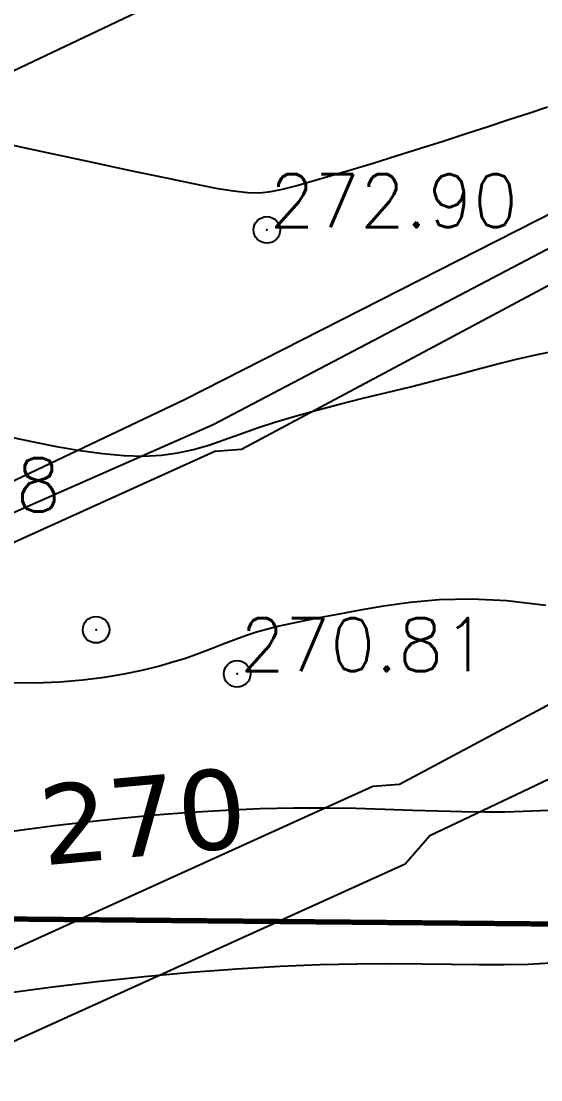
# Model space of a CAD drawing. Header units: millimetres. Extents: x 524954 to 526204, y 9523489 to 9524010.
# Drawn here: x 525857.13 to 525866.89, y 9523652.79 to 9523672.69 of the extents above; entities that cross this region are included whole.
import ezdxf
from ezdxf.enums import TextEntityAlignment as Align

# ---------------------------------------------------------------- set-up
doc = ezdxf.new("R2010")
doc.units = ezdxf.units.MM
doc.header["$PDMODE"] = 32
doc.header["$PDSIZE"] = 0.5
doc.linetypes.add('ACAD_ISO12W100', pattern=[21, 12, -3, 0, -3, 0, -3])
for name, color, linetype in [('Bord Fleuve', 4, 'ACAD_ISO12W100'), ('CN_01_00', 3, 'Continuous'), ('CN_02_00', 4, 'Continuous'), ('CN_10_00', 1, 'Continuous'), ('Cotation Courbes de niveau', 7, 'Continuous'), ('PLUME_1', 7, 'Continuous'), ('PLUME_3', 4, 'Continuous'), ('PLUME_5', 6, 'Continuous'), ('PLUME_6', 2, 'Continuous'), ('TopoAlt', 3, 'Continuous'), ('TOPOJIS', 7, 'Continuous')]:
    doc.layers.add(name, color=color, linetype=linetype)
doc.styles.add('Simplex 1.0', font='Simplex.shx', dxfattribs={"width": 0.99, "height": 1})
doc.styles.add('Verdana 1.0', font='verdana.ttf', dxfattribs={"width": 0.99, "height": 1})

# ---------------------------------------------------------------- blocks, each defined once
blk = doc.blocks.new('TCPOINT M')
at = {"color": 0}
blk.add_point((0, 0), dxfattribs=at)
at = {"layer": 'TopoAlt', "style": 'Simplex 1.0', "width": 0.99}
blk.add_attdef('ALT', (0.15, 0.15), '', height=1, dxfattribs=at)

msp = doc.modelspace()

# ---------------------------------------------------------------- hatches: boundary and pattern name
at = {"layer": 'Bord Fleuve', "ltscale": 0.5}
h = msp.add_hatch(dxfattribs=at)
h.set_pattern_fill('ANSI33', color=256, scale=2, angle=330, style=0)
h.paths.add_polyline_path([(526101.715, 9523771.778), (526101.498, 9523728.689), (526067.042, 9523702.1), (526048.223, 9523678.528), (526031.816, 9523676.184), (526027.837, 9523671.249), (526016.46, 9523661.911), (526012.684, 9523655.259), (526010.342, 9523652.337), (526009.349, 9523649.826), (526002.836, 9523644.901), (526001.359, 9523638.704), (525998.552, 9523634.868), (525992.641, 9523630.59), (525971.373, 9523621.771), (525946.333, 9523622.282), (525936.503, 9523619.892), (525930.695, 9523617.923), (525919.699, 9523615.395), (525895.841, 9523612.948), (525885.599, 9523613.628), (525875.196, 9523613.421), (525867.372, 9523614.558), (525859.164, 9523613.749), (525850.68, 9523611.584), (525842.877, 9523609.413), (525834.137, 9523605.724), (525821.783, 9523602.11), (525815.903, 9523600.185), (525796.184, 9523594.113), (525774.026, 9523585.199), (525767.099, 9523581.761), (525763.989, 9523580.32), (525760.33, 9523578.539), (525748.039, 9523572.413), (525744.059, 9523571.766), (525739.195, 9523569.005), (525726.381, 9523563.785), (525719.788, 9523561.814), (525707.248, 9523554.536), (525700.147, 9523552.212), (525692.212, 9523549.16), (525674.921, 9523545.702), (525662.522, 9523542.332), (525644.942, 9523541.016), (525635.899, 9523540.053), (525621.612, 9523536.522), (525609.298, 9523533.789), (525593.484, 9523529.477), (525590.482, 9523529.837), (525587.338, 9523528.188), (525575.413, 9523524.864), (525573.541, 9523524.376), (525537.559, 9523507.804), (525536.053, 9523507.312), (525509.961, 9523500.658), (525472.702, 9523501.018), (525453.195, 9523495.13), (525425.264, 9523493.316), (525409.725, 9523500.229), (525383.624, 9523517.145), (525374.857, 9523528.592), (525397.503, 9523550.219), (525408.728, 9523544.096), (525423.511, 9523536.311), (525445.736, 9523537.578), (525453.966, 9523539.782), (525464.454, 9523546.087), (525473.153, 9523547.827), (525482.046, 9523548.599), (525491.438, 9523548.246), (525499.251, 9523546.152), (525510.455, 9523545.914), (525524.182, 9523548.573), (525533.752, 9523550.446), (525539.312, 9523550.42), (525543.959, 9523554.529), (525548.966, 9523556.567), (525556.157, 9523559.482), (525565.701, 9523562.659), (525575.687, 9523565.927), (525586.045, 9523569.089), (525592.726, 9523570.833), (525599.232, 9523573.013), (525615.849, 9523577.326), (525625.16, 9523582.583), (525628.685, 9523586.517), (525632.523, 9523586.625), (525648.079, 9523583.088), (525655.429, 9523583.638), (525665.347, 9523586.334), (525670.505, 9523587.365), (525674.974, 9523592.31), (525681.363, 9523595.427), (525690.374, 9523596.897), (525696.726, 9523596.667), (525703.112, 9523600.372), (525712.502, 9523603.181), (525720.951, 9523606.622), (525729.973, 9523611.744), (525735.094, 9523612.577), (525741.896, 9523615.967), (525746.088, 9523618.007), (525749.05, 9523619.379), (525756.94, 9523623.296), (525766.831, 9523627.898), (525804.249, 9523638.101), (525817.576, 9523642.025), (525828.432, 9523644.919), (525839.805, 9523649.896), (525846.166, 9523651.166), (525855.839, 9523655.822), (525867.776, 9523655.711), (525877.503, 9523655.632), (525886.144, 9523654.198), (525894.786, 9523653.829), (525911.157, 9523655.506), (525918.652, 9523656.801), (525925.004, 9523658.249), (525933.183, 9523660.832), (525939.613, 9523663.374), (525944.509, 9523665.893), (525950.393, 9523669.022), (525957.623, 9523672.73), (525962.986, 9523676.276), (525970.165, 9523679.965), (525973.599, 9523682.924), (525976.261, 9523684.646), (525980.145, 9523686.246), (525987.591, 9523689.162), (525991.967, 9523692.966), (525998.543, 9523697.851), (526003.542, 9523703.73), (526012.581, 9523711.677), (526026.66, 9523716.709), (526030.85, 9523726.011), (526046.387, 9523740.613), (526052.355, 9523745.599), (526061.927, 9523759.011), (526073.275, 9523760.379), (526077.818, 9523761.95), (526083.981, 9523762.217)])
h.paths.add_polyline_path([(525512.661, 9523516.101), (525534.357, 9523523.257), (525535.319, 9523520.342), (525513.623, 9523513.186)], flags=24)
h.paths.add_polyline_path([(525743.331, 9523593.045), (525764.315, 9523602.078), (525765.529, 9523599.259), (525744.545, 9523590.226)], flags=24)
h.paths.add_polyline_path([(525983.194, 9523662.071), (526001.508, 9523675.73), (526003.343, 9523673.269), (525985.029, 9523659.611)], flags=24)

# ---------------------------------------------------------------- linework, layer by layer
at = {"layer": 'Bord Fleuve', "ltscale": 0.35, "flags": 128}
msp.add_lwpolyline([(525394.064, 9523546.741, 0.1, 0.1, 0), (525403.511, 9523541.057, 0.1, 0.1, 0), (525423.511, 9523536.311, 0.1, 0.1, 0), (525445.736, 9523537.578, 0.1, 0.1, 0), (525453.966, 9523539.782, 0.1, 0.1, 0), (525464.454, 9523546.087, 0.1, 0.1, 0), (525473.153, 9523547.827, 0.1, 0.1, 0), (525482.046, 9523548.599, 0.1, 0.1, 0), (525491.438, 9523548.246, 0.1, 0.1, 0), (525499.251, 9523546.152, 0.1, 0.1, 0), (525510.455, 9523545.914, 0.1, 0.1, 0), (525524.182, 9523548.573, 0.1, 0.1, 0), (525533.752, 9523550.446, 0.1, 0.1, 0), (525539.312, 9523550.42, 0.1, 0.1, 0), (525543.959, 9523554.529, 0.1, 0.1, 0), (525548.966, 9523556.567, 0.1, 0.1, 0), (525556.157, 9523559.482, 0.1, 0.1, 0), (525565.701, 9523562.659, 0.1, 0.1, 0), (525575.687, 9523565.927, 0.1, 0.1, 0), (525586.045, 9523569.089, 0.1, 0.1, 0), (525592.726, 9523570.833, 0.1, 0.1, 0), (525599.232, 9523573.013, 0.1, 0.1, 0), (525615.849, 9523577.326, 0.1, 0.1, 0), (525625.16, 9523582.583, 0.1, 0.1, 0), (525628.685, 9523586.517, 0.1, 0.1, 0), (525632.523, 9523586.625, 0.1, 0.1, 0), (525648.079, 9523583.088, 0.1, 0.1, 0), (525655.429, 9523583.638, 0.1, 0.1, 0), (525665.347, 9523586.334, 0.1, 0.1, 0), (525670.505, 9523587.365, 0.1, 0.1, 0), (525674.974, 9523592.31, 0.1, 0.1, 0), (525674.974, 9523592.31, 0.1, 0.1, 0), (525681.363, 9523595.427, 0.1, 0.1, 0), (525681.363, 9523595.427, 0.1, 0.1, 0), (525690.374, 9523596.897, 0.1, 0.1, 0), (525696.726, 9523596.667, 0.1, 0.1, 0), (525703.112, 9523600.372, 0.1, 0.1, 0), (525712.502, 9523603.181, 0.1, 0.1, 0), (525712.502, 9523603.181, 0.1, 0.1, 0), (525720.951, 9523606.622, 0.1, 0.1, 0), (525729.973, 9523611.744, 0.1, 0.1, 0), (525735.094, 9523612.577, 0.1, 0.1, 0), (525741.896, 9523615.967, 0.1, 0.1, 0), (525746.088, 9523618.007, 0.1, 0.1, 0), (525749.05, 9523619.379, 0.1, 0.1, 0), (525756.94, 9523623.296, 0.1, 0.1, 0), (525766.831, 9523627.898, 0.1, 0.1, 0), (525804.249, 9523638.101, 0.1, 0.1, 0), (525817.576, 9523642.025, 0.1, 0.1, 0), (525828.432, 9523644.919, 0.1, 0.1, 0), (525839.805, 9523649.896, 0.1, 0.1, 0), (525846.166, 9523651.166, 0.1, 0.1, 0), (525855.839, 9523655.822, 0.1, 0.1, 0), (525867.776, 9523655.711, 0.1, 0.1, 0), (525877.503, 9523655.632, 0.1, 0.1, 0), (525886.144, 9523654.198, 0.1, 0.1, 0), (525894.786, 9523653.829, 0.1, 0.1, 0), (525911.157, 9523655.506, 0.1, 0.1, 0), (525918.652, 9523656.801, 0.1, 0.1, 0), (525925.004, 9523658.249, 0.1, 0.1, 0), (525933.183, 9523660.832, 0.1, 0.1, 0), (525939.613, 9523663.374, 0.1, 0.1, 0), (525944.509, 9523665.893, 0.1, 0.1, 0), (525950.393, 9523669.022, 0.1, 0.1, 0), (525957.623, 9523672.73, 0.1, 0.1, 0), (525962.986, 9523676.276, 0.1, 0.1, 0), (525970.165, 9523679.965, 0.1, 0.1, 0), (525970.165, 9523679.965, 0.1, 0.1, 0), (525973.599, 9523682.924, 0.1, 0.1, 0), (525976.261, 9523684.646, 0.1, 0.1, 0), (525980.145, 9523686.246, 0.1, 0.1, 0), (525987.591, 9523689.162, 0.1, 0.1, 0), (525991.967, 9523692.966, 0.1, 0.1, 0), (525998.543, 9523697.851, 0.1, 0.1, 0), (526003.542, 9523703.73, 0.1, 0.1, 0), (526012.581, 9523711.677, 0.1, 0.1, 0), (526026.66, 9523716.709, 0.1, 0.1, 0), (526030.85, 9523726.011, 0.1, 0.1, 0), (526046.387, 9523740.613, 0.1, 0.1, 0), (526052.355, 9523745.599, 0.1, 0.1, 0), (526061.927, 9523759.011, 0.1, 0.1, 0), (526073.275, 9523760.379, 0.1, 0.1, 0), (526077.818, 9523761.95, 0.1, 0.1, 0), (526083.981, 9523762.217, 0.1, 0.1, 0), (526101.715, 9523771.778, 0, 0, 0)], format="xyseb", dxfattribs=at)
at = {"layer": 'CN_01_00', "flags": 128}
for points, elevation in [([(525856.625, 9523670.434), (525857.521, 9523670.242), (525858.374, 9523670.059), (525859.152, 9523669.893), (525859.822, 9523669.751), (525860.361, 9523669.638), (525860.785, 9523669.554), (525861.118, 9523669.499), (525861.384, 9523669.47), (525861.61, 9523669.467), (525861.818, 9523669.488), (525862.035, 9523669.531), (525862.284, 9523669.596), (525862.585, 9523669.681), (525862.933, 9523669.782), (525863.32, 9523669.898), (525863.735, 9523670.024), (525864.168, 9523670.158), (525864.61, 9523670.297), (525865.052, 9523670.438), (525865.483, 9523670.578), (525865.895, 9523670.713), (525866.288, 9523670.843), (525866.66, 9523670.965), (525867.012, 9523671.079)], 273), ([(525856.9, 9523660.26), (525857.392, 9523660.253), (525857.854, 9523660.27), (525858.288, 9523660.306), (525858.691, 9523660.358), (525859.062, 9523660.421), (525859.401, 9523660.492), (525859.706, 9523660.568), (525859.976, 9523660.644), (525860.212, 9523660.718), (525860.418, 9523660.789), (525860.601, 9523660.857), (525860.766, 9523660.922), (525860.92, 9523660.984), (525861.07, 9523661.044), (525861.22, 9523661.101), (525861.378, 9523661.157), (525861.549, 9523661.211), (525861.738, 9523661.263), (525861.949, 9523661.316), (525862.188, 9523661.37), (525862.457, 9523661.427), (525862.763, 9523661.487), (525863.109, 9523661.552), (525863.5, 9523661.623), (525863.939, 9523661.698), (525864.431, 9523661.767), (525864.978, 9523661.816), (525865.583, 9523661.832), (525866.249, 9523661.801), (525866.979, 9523661.711)], 271), ([(525856.834, 9523654.417), (525857.676, 9523654.53), (525858.551, 9523654.635), (525859.44, 9523654.73), (525860.323, 9523654.812), (525861.181, 9523654.878), (525861.994, 9523654.928), (525862.745, 9523654.958), (525863.437, 9523654.972), (525864.075, 9523654.974), (525864.665, 9523654.97), (525865.212, 9523654.962), (525865.721, 9523654.956), (525866.198, 9523654.955), (525866.648, 9523654.965), (525867.077, 9523654.987)], 269)]:
    msp.add_lwpolyline(points, dxfattribs=dict(at, elevation=elevation))
at = {"layer": 'CN_02_00', "elevation": 272, "flags": 128}
msp.add_lwpolyline([(525856.851, 9523664.892), (525857.329, 9523664.79), (525857.792, 9523664.698), (525858.238, 9523664.621), (525858.662, 9523664.562), (525859.059, 9523664.525), (525859.426, 9523664.514), (525859.761, 9523664.531), (525860.071, 9523664.574), (525860.364, 9523664.639), (525860.65, 9523664.722), (525860.937, 9523664.819), (525861.234, 9523664.926), (525861.55, 9523665.039), (525861.894, 9523665.154), (525862.272, 9523665.268), (525862.678, 9523665.381), (525863.106, 9523665.492), (525863.547, 9523665.602), (525863.993, 9523665.711), (525864.436, 9523665.819), (525864.869, 9523665.927), (525865.283, 9523666.034), (525865.674, 9523666.14), (525866.052, 9523666.242), (525866.428, 9523666.34), (525866.815, 9523666.428), (525867.226, 9523666.506)], dxfattribs=at)
at = {"layer": 'CN_10_00', "elevation": 270, "flags": 128}
msp.add_lwpolyline([(525856.67, 9523657.424), (525857.189, 9523657.496), (525857.757, 9523657.569), (525858.363, 9523657.64), (525858.998, 9523657.707), (525859.65, 9523657.768), (525860.311, 9523657.82), (525860.969, 9523657.861), (525861.615, 9523657.889), (525862.24, 9523657.902), (525862.84, 9523657.902), (525863.414, 9523657.893), (525863.96, 9523657.878), (525864.477, 9523657.861), (525864.961, 9523657.844), (525865.412, 9523657.831), (525865.828, 9523657.826), (525866.208, 9523657.829), (525866.557, 9523657.839), (525866.879, 9523657.849), (525867.181, 9523657.856)], dxfattribs=at)
at = {"layer": 'PLUME_1'}
msp.add_lwpolyline([(525458.473, 9523640.258), (525480.389, 9523635.341), (525499.593, 9523633.233), (525627.749, 9523622.033), (525657.425, 9523620.69), (525687.455, 9523621.378), (525717.375, 9523623.562), (525747.113, 9523628.239), (525776.244, 9523634.376), (525805.193, 9523643.006), (525833.533, 9523653.096), (525860.731, 9523665.108), (525887.284, 9523679.078), (525913.194, 9523695.007), (525937.497, 9523712.322), (525960.695, 9523731.06), (525982.749, 9523751.721), (526003.235, 9523773.269), (526022.079, 9523796.703), (526039.853, 9523821.062), (526045.291, 9523828.979), (526068.175, 9523865.742)], dxfattribs=at)
at = {"layer": 'PLUME_3'}
for points in [[(525869.379, 9523670.251), (525860.196, 9523665.57), (525851.474, 9523661.424), (525842.255, 9523657.242), (525842.255, 9523657.242), (525832.998, 9523653.558), (525823.742, 9523649.875), (525814.449, 9523646.69), (525814.449, 9523646.69), (525804.657, 9523643.469), (525795.365, 9523640.284), (525786.035, 9523637.597), (525785.537, 9523637.561), (525776.208, 9523634.875), (525766.343, 9523632.651), (525756.479, 9523630.427), (525756.479, 9523630.427), (525746.578, 9523628.701), (525736.678, 9523626.976), (525727.276, 9523625.287), (525726.777, 9523625.251), (525716.84, 9523624.024), (525707.365, 9523623.332)], [(525707.438, 9523622.335), (525717.411, 9523623.063), (525717.411, 9523623.063), (525727.349, 9523624.29), (525737.249, 9523626.015), (525746.651, 9523627.704), (525747.15, 9523627.74), (525756.552, 9523629.429), (525766.416, 9523631.653), (525776.28, 9523633.877), (525776.779, 9523633.914), (525786.108, 9523636.6), (525795.437, 9523639.286), (525805.229, 9523642.508), (525805.229, 9523642.508), (525814.522, 9523645.693), (525823.815, 9523648.877), (525833.071, 9523652.561), (525833.57, 9523652.598), (525842.327, 9523656.245), (525851.547, 9523660.427), (525860.767, 9523664.609), (525861.266, 9523664.646), (525869.951, 9523669.29)]]:
    msp.add_lwpolyline(points, dxfattribs=at)
at = {"layer": 'PLUME_5'}
for points in [[(525865.951, 9523676.017), (525857.229, 9523671.871), (525848.508, 9523667.725), (525839.75, 9523664.078), (525839.288, 9523663.543), (525830.53, 9523659.896), (525821.237, 9523656.711), (525811.981, 9523653.027), (525811.981, 9523653.027), (525802.688, 9523649.842), (525793.359, 9523647.156), (525784.03, 9523644.47), (525783.531, 9523644.433), (525774.202, 9523641.747), (525764.836, 9523639.559), (525755.471, 9523637.372), (525754.972, 9523637.335), (525745.57, 9523635.646), (525735.669, 9523633.921), (525726.267, 9523632.232), (525726.267, 9523632.232), (525716.33, 9523631.005), (525706.357, 9523630.277)], [(525707.948, 9523615.354), (525717.921, 9523616.082), (525718.42, 9523616.118), (525727.858, 9523617.308), (525738.257, 9523619.07), (525748.158, 9523620.795), (525748.657, 9523620.832), (525758.059, 9523622.521), (525767.923, 9523624.745), (525777.787, 9523626.969), (525778.25, 9523627.504), (525787.615, 9523629.691), (525797.443, 9523632.414), (525807.235, 9523635.635), (525807.733, 9523635.672), (525817.026, 9523638.857), (525826.282, 9523642.54), (525836.037, 9523646.26), (525836.037, 9523646.26), (525845.294, 9523649.944), (525854.514, 9523654.126), (525863.734, 9523658.309), (525864.233, 9523658.345), (525872.917, 9523662.99)]]:
    msp.add_lwpolyline(points, dxfattribs=at)
at = {"layer": 'PLUME_6'}
msp.add_lwpolyline([(525708.057, 9523613.858), (525718.03, 9523614.586), (525718.529, 9523614.622), (525728.466, 9523615.849), (525738.367, 9523617.574), (525748.267, 9523619.299), (525748.766, 9523619.336), (525758.667, 9523621.061), (525768.531, 9523623.285), (525778.359, 9523626.008), (525778.857, 9523626.044), (525788.223, 9523628.232), (525798.015, 9523631.453), (525807.842, 9523634.176), (525807.842, 9523634.176), (525817.135, 9523637.361), (525826.89, 9523641.081), (525836.645, 9523644.801), (525836.645, 9523644.801), (525845.902, 9523648.484), (525855.122, 9523652.667), (525864.342, 9523656.849), (525864.804, 9523657.384), (525873.525, 9523661.53)], dxfattribs=at)

# ---------------------------------------------------------------- block references
at = {"layer": 'TOPOJIS'}
ref = msp.add_blockref('TCPOINT M', (525861.742, 9523668.767, 272.9), dxfattribs=at)
ref.add_attrib('ALT', '272.90', (525861.792, 9523668.817, 272.9), dxfattribs={"layer": 'TopoAlt', "height": 1, "style": 'Simplex 1.0', "width": 0.99})
ref = msp.add_blockref('TCPOINT M', (525853.158, 9523663.424, 271.58), dxfattribs=at)
ref.add_attrib('ALT', '271.58', (525853.208, 9523663.474, 271.58), dxfattribs={"layer": 'TopoAlt', "height": 1, "style": 'Simplex 1.0', "width": 0.99})
msp.add_blockref('TCPOINT M', (525858.535, 9523661.251, 271.42), dxfattribs=at)
ref = msp.add_blockref('TCPOINT M', (525861.183, 9523660.42, 270.81), dxfattribs=at)
ref.add_attrib('ALT', '270.81', (525861.233, 9523660.47, 270.81), dxfattribs={"layer": 'TopoAlt', "height": 1, "style": 'Simplex 1.0', "width": 0.99})

# ---------------------------------------------------------------- texts
at = {"layer": 'Cotation Courbes de niveau', "style": 'Verdana 1.0', "width": 0.99}
msp.add_text('270', height=1.5, rotation=5.3347, dxfattribs=at).set_placement((525859.414, 9523657.746, 270), align=Align.MIDDLE_CENTER)

doc.saveas('drawing.dxf')
